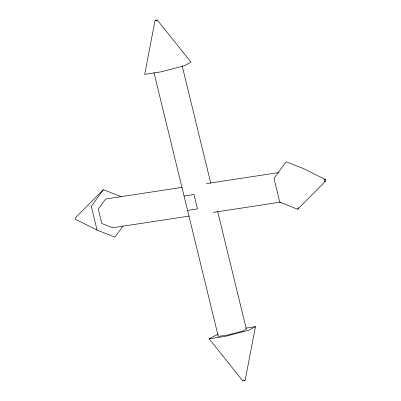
<?xml version="1.0" encoding="UTF-8"?>
<svg xmlns="http://www.w3.org/2000/svg" width="401" height="401" viewBox="0 0 401 401"><rect width="100%" height="100%" fill="white"/><g stroke="black" fill="none" stroke-linecap="round" stroke-linejoin="round"><path stroke-width="0.6" d="M155.007 20.651L144.681 74.34L161.082 71.839L184.234 65.759L190.991 62.185L157.302 20.05L155.007 20.651L157.302 20.05M218.284 334.619L215.908 335.241L209.152 338.815L242.841 380.95L243.653 380.825L245.136 380.348L255.462 326.66L245.743 328.143M121.192 196.696L103.343 189.658L91.283 206.35L97.067 230.084L114.917 237.126L122.957 225.994M297.657 209.227L325.863 180.786L325.577 179.608L303.933 168.796L286.083 161.758L274.023 178.45L279.808 202.184L297.657 209.227L298.755 207.708M103.343 189.658L75.137 218.094L75.423 219.272L97.067 230.084M255.462 326.66L248.705 330.234L225.552 336.314L209.152 338.815M242.841 380.95L243.171 380.775M182.084 187.342L105.623 199.016L98.32 209.127L101.824 223.502L112.631 227.763L189.092 216.089M206.264 183.653L279.106 172.53M184.064 196.039L193.994 194.52L197.498 208.896L187.568 210.41M213.272 212.4L280.56 202.124M244.324 380.469L245.136 380.348M325.577 179.608L324.69 179.257L324.093 180.089L324.379 181.262L325.261 181.613M182.154 65.799L210.776 183.197M217.688 211.568L246.329 329.056L242.239 331.221L228.214 334.9L218.284 336.419L153.959 72.551"/></g></svg>
